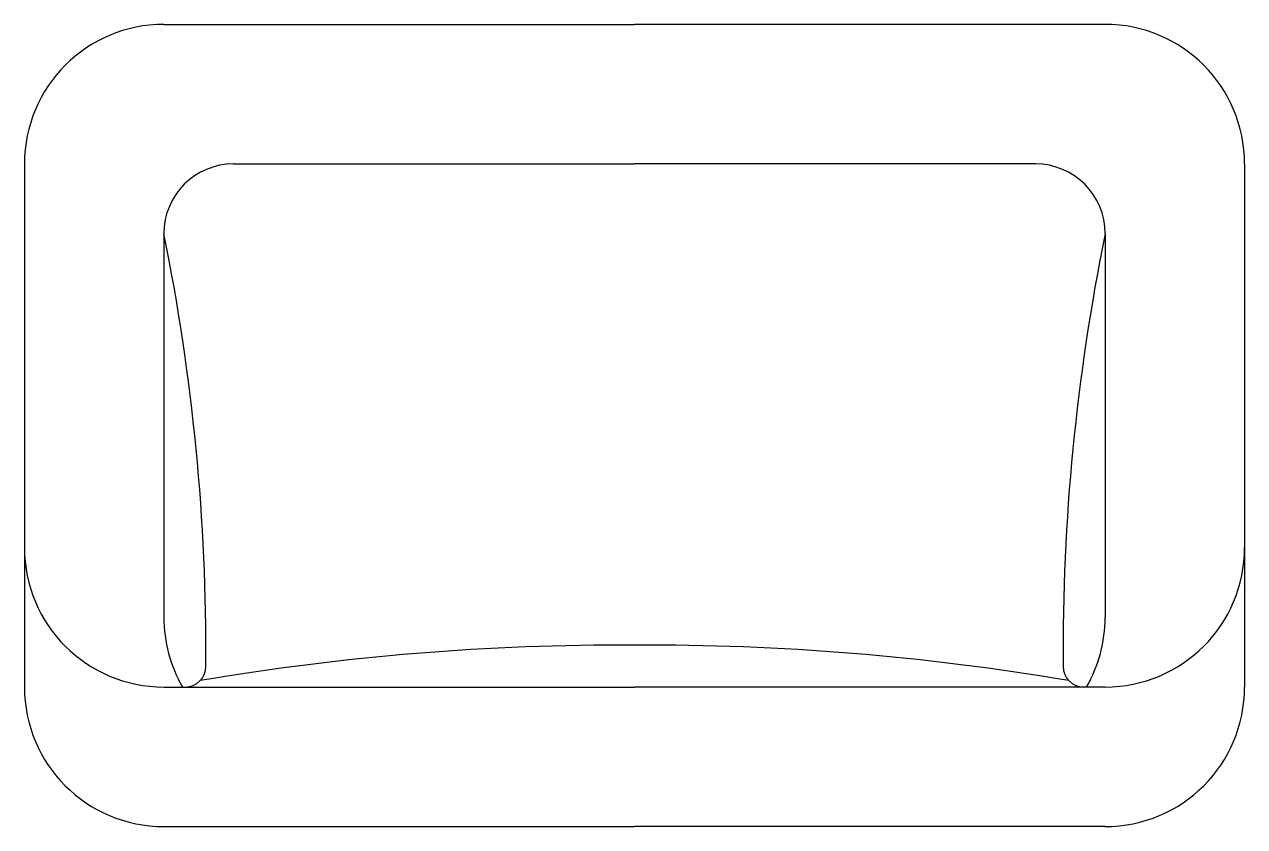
# Model space of a CAD drawing. Extents: x 1752 to 1927, y 2143 to 2258.
import ezdxf

# ---------------------------------------------------------------- set-up
doc = ezdxf.new("R2010")
doc.units = 0
doc.header["$LTSCALE"] = 20
doc.layers.add('GROSSA', color=3, linetype='CONTINUOUS')

msp = doc.modelspace()

# ---------------------------------------------------------------- linework, layer by layer
at = {"layer": 'GROSSA', "color": 0}
for p, q in [((1772.22, 2258.22), (1839.72, 2258.22)), ((1907.22, 2258.22), (1839.72, 2258.22)), ((1752.22, 2238.22), (1752.22, 2163.22)), ((1782.22, 2238.22), (1839.72, 2238.22)), ((1897.22, 2238.22), (1839.72, 2238.22)), ((1927.22, 2238.22), (1927.22, 2163.22)), ((1772.22, 2228.22), (1772.22, 2173.22)), ((1907.22, 2228.22), (1907.22, 2173.22)), ((1772.22, 2163.22), (1839.72, 2163.22)), ((1907.22, 2163.22), (1839.72, 2163.22)), ((1772.22, 2143.22), (1839.72, 2143.22)), ((1907.22, 2143.22), (1839.72, 2143.22))]:
    msp.add_line(p, q, dxfattribs=at)
for centre, radius, start, end in [((1772.22, 2238.22), 20, 90, 180), ((1907.22, 2238.22), 20, 0, 90), ((1782.22, 2228.22), 10, 90, 180), ((1897.22, 2228.22), 10, 0, 90), ((1478.26, 2168.3), 300, 359.5971, 11.5197), ((2201.18, 2168.3), 300, 168.4803, 180.4029), ((1772.22, 2183.22), 20, 180, 270), ((1907.22, 2183.22), 20, 270, 0), ((1792.22, 2173.22), 20, 180, 210), ((1887.22, 2173.22), 20, 330, 0), ((1837.55, 1810.9), 358.32, 89.6536, 99.6607), ((1841.89, 1810.9), 358.32, 80.3393, 90.3464), ((1775.26, 2166.22), 3, 270, 359.5971), ((1904.18, 2166.22), 3, 180.4029, 270), ((1772.22, 2163.22), 20, 180, 270), ((1907.22, 2163.22), 20, 270, 0)]:
    msp.add_arc(centre, radius, start, end, dxfattribs=at)

doc.saveas('drawing.dxf')
